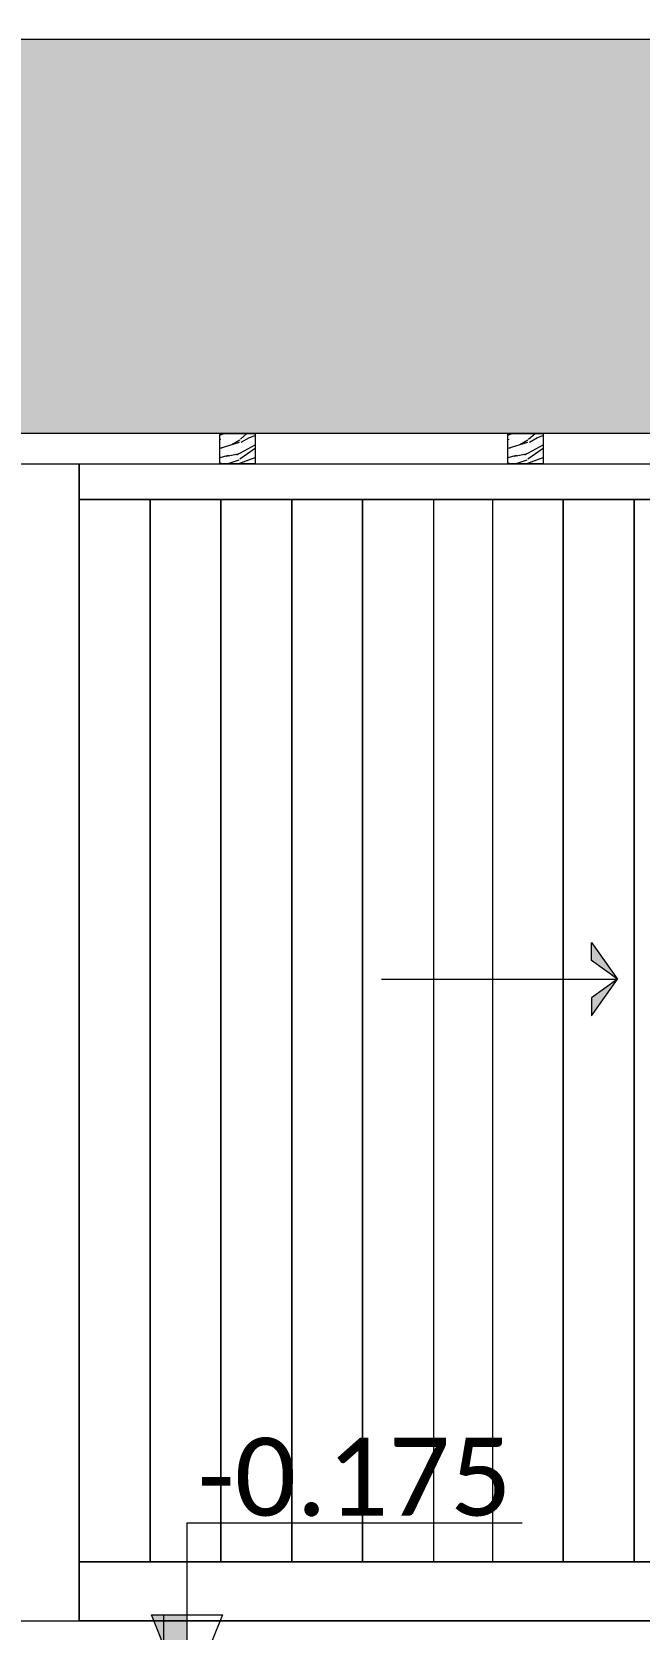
# Model space of a CAD drawing. Header units: metres. Extents: x -197 to 1099, y -24 to 14.
# Drawn here: x 718.343 to 719.628, y -0.017 to 3.365 of the extents above; entities that cross this region are included whole.
import ezdxf
from ezdxf.enums import TextEntityAlignment as Align

# ---------------------------------------------------------------- set-up
doc = ezdxf.new("R2010")
doc.units = ezdxf.units.M
doc.header["$LTSCALE"] = 0.001
doc.header["$PDMODE"] = 34
doc.header["$PDSIZE"] = 0.01
doc.layers.get('0').update_dxf_attribs({"lineweight": 13, "true_color": 0x000000})
for name, color, linetype, lineweight, true_color in [('Jach-Anotaciones-CalidaddeLínea  0.13', 7, 'Continuous', 13, 0x000000), ('Jach-Anotaciones-CalidaddeLínea 0.18', 7, 'Continuous', 18, 0x000000), ('Jach-Anotaciones-Hatch-Lum50%', 9, 'Continuous', 13, 0x808080), ('Jach-Anotaciones-LineasDetalle0.09mm', 7, 'Continuous', 15, 0x000000), ('Jach-Anotaciones-LineasDetalle0.15mm', 7, 'Continuous', 15, 0x000000), ('JACH-Anotaciones-Textos-Lum100%', 7, 'Continuous', 13, 0x000000), ('JACH-Anotaciones-Textos-Lum75% @ 0.075', 7, 'Continuous', 13, 0x404040)]:
    doc.layers.add(name, color=color, linetype=linetype, lineweight=lineweight, true_color=true_color)
doc.styles.add('02a-Calibri-JACH(1.8mm)', font='calibri.ttf', dxfattribs={"height": 2.2})

# ---------------------------------------------------------------- blocks, each defined once
blk = doc.blocks.new('*U497')
at = {"lineweight": 0, "ltscale": 100}
h = blk.add_hatch(dxfattribs=at)
h.set_pattern_fill('ANGLE', color=256)
h.set_pattern_definition([(0, (169.421, 45.032), (0, 6.985), [5.08, -1.905]), (90, (169.421, 45.032), (-6.985, 4e-16), [5.08, -1.905])])
h.paths.add_polyline_path([(0, 2.5), (0, 0), (1, 2.5)])
h = blk.add_hatch(color=256, dxfattribs=at)
h.dxf.hatch_style = 1
h.paths.add_polyline_path([(0, 2.5), (0, 0), (1, 2.5)])
for points in [[(0, 5.099), (-9.466, 5.099)], [(0, 5.099), (0, 1.25)]]:
    blk.add_lwpolyline(points, dxfattribs=at)
for points in [[(0, 0), (1, 2.5), (-1, 2.5)], [(0, 2.5), (0, 0), (1, 2.5)]]:
    blk.add_lwpolyline(points, close=True, dxfattribs=at)
blk.add_point((0, 0), dxfattribs=at)
at = {"lineweight": 0, "ltscale": 100, "style": '02a-Calibri-JACH(1.8mm)'}
blk.add_attdef('ALT', text='', height=2.2, dxfattribs=at).set_placement((-4.733, 6.401), align=Align.MIDDLE_CENTER)
blk = doc.blocks.new('A$C51db089b')
at = {"layer": 'Jach-Anotaciones-Hatch-Lum50%', "lineweight": 0, "ltscale": 100}
h = blk.add_hatch(color=256, dxfattribs=at)
h.dxf.hatch_style = 1
h.paths.add_polyline_path([(0, 0.0776), (0.0554, 0.1173), (0.0554, 0.1552)])
h = blk.add_hatch(color=256, dxfattribs=at)
h.dxf.hatch_style = 1
h.paths.add_polyline_path([(0, 0.0776), (0.0554, 0.038), (0.0554, 0)])
at = {"lineweight": 0, "ltscale": 100}
for points in [[(0, 0.0776), (0.0554, 0.1173), (0.0554, 0.1552)], [(0, 0.0776), (0.0554, 0.038), (0.0554, 0)]]:
    blk.add_lwpolyline(points, close=True, dxfattribs=at)
blk.add_lwpolyline([(0.5, 0.0776), (0, 0.0776)], dxfattribs=at)

msp = doc.modelspace()

# ---------------------------------------------------------------- linework, layer by layer
at = {"layer": 'Jach-Anotaciones-CalidaddeLínea  0.13', "ltscale": 100}
for points in [[(718.44308, 2.45), (718.44308, 0)], [(700.21698, -0.025), (703.60308, -0.025), (703.60308, 0.175), (705.89308, 0.175), (706.69308, 0.175), (706.69308, 0), (721.54308, 0), (721.54072, -0.49994)]]:
    msp.add_lwpolyline(points, dxfattribs=at)
msp.add_lwpolyline([(718.44308, 0.125), (721.54308, 0.125), (721.54308, 0), (718.44308, 0)], close=True, dxfattribs=at)
at = {"layer": 'Jach-Anotaciones-Hatch-Lum50%', "ltscale": 100}
for points in [[(718.44308, 2.375), (718.59308, 2.375), (718.59308, 0.125), (718.44308, 0.125)], [(718.59308, 2.375), (718.74308, 2.375), (718.74308, 0.125), (718.59308, 0.125)], [(718.74308, 2.375), (718.89308, 2.375), (718.89308, 0.125), (718.74308, 0.125)], [(718.89308, 2.375), (719.04308, 2.375), (719.04308, 0.125), (718.89308, 0.125)], [(719.04308, 2.375), (719.19308, 2.375), (719.19308, 0.125), (719.04308, 0.125)], [(719.46808, 2.375), (719.31808, 2.375), (719.31808, 0.125), (719.46808, 0.125)], [(719.61808, 2.375), (719.46808, 2.375), (719.46808, 0.125), (719.61808, 0.125)], [(719.76808, 2.375), (719.61808, 2.375), (719.61808, 0.125), (719.76808, 0.125)]]:
    msp.add_lwpolyline(points, close=True, dxfattribs=at)
at = {"layer": 'Jach-Anotaciones-LineasDetalle0.15mm', "ltscale": 100}
msp.add_lwpolyline([(718.44308, 2.375), (720.06808, 2.375), (720.06808, 0.125), (718.44308, 0.125)], close=True, dxfattribs=at)

# ---------------------------------------------------------------- block references
at = {"layer": 'JACH-Anotaciones-Textos-Lum100%', "ltscale": 100, "xscale": -1}
msp.add_blockref('A$C51db089b', (719.58308, 1.28129), dxfattribs=at)
at = {"layer": 'JACH-Anotaciones-Textos-Lum75% @ 0.075', "ltscale": 100}
ref = msp.add_blockref('*U497', (718.67123, -0.175), dxfattribs=dict(at, xscale=-0.075, yscale=0.075, zscale=0.075))
ref.add_attrib('ALT', '-0.175', dxfattribs={"layer": '0', "lineweight": 0, "ltscale": 100, "height": 0.165, "style": '02a-Calibri-JACH(1.8mm)'}).set_placement((719.02619, 0.30506), align=Align.MIDDLE_CENTER)

# ---------------------------------------------------------------- wipeouts: each hides what was drawn before it
at = {"ltscale": 100}
msp.add_wipeout([(700.36698, 3.35), (721.54308, 3.35), (721.54308, 2.51458), (700.36698, 2.51458)], dxfattribs=at).dxf.layer = 'Jach-Anotaciones-CalidaddeLínea 0.18'

# ---------------------------------------------------------------- next in the draw order: hatches: boundary and pattern name
at = {"layer": 'Jach-Anotaciones-Hatch-Lum50%', "ltscale": 100}
h = msp.add_hatch(dxfattribs=at)
h.set_pattern_fill('218', color=256, scale=0.13, pattern_type=2)
h.set_pattern_definition([(0, (507.86525, 0.04875), (0.26, 0.13), [0.0325, -0.2275]), (0, (507.86525, 0.065), (0.26, 0.13), [0.0325, -0.0975]), (0, (507.99525, 0.08125), (0.26, 0.13), [0.0325, -0.2275]), (0, (507.80025, 0), (0.26, 0.13), [0.01625, -0.13, 0.01625, -0.0975]), (45, (507.8165, 0.0325), (0, 0.13), [0.02298097, -0.34471456]), (45, (507.80025, 0.08125), (0, 0.13), [0.016419, -0.35127653]), (45, (507.80025, 0.0975), (0, 0.13), [0.019695, -0.34800053]), (135, (507.96275, 0.0975), (1e-17, 0.13), [0.019695, -0.34800053]), (135, (507.96275, 0.08125), (1e-17, 0.13), [0.016419, -0.35127653]), (135, (507.9465, 0.0325), (1e-17, 0.13), [0.02298097, -0.34471456]), (26.56505, (507.83275, 0.0325), (-7e-12, 0.13), [0.0363361, -0.25435273]), (26.56505, (507.83275, 0.04875), (-7e-12, 0.13), [0.0363361, -0.25435273]), (26.56505, (507.76775, 0.065), (-7e-12, 0.13), [0.0363361, -0.25435273]), (26.56505, (507.76775, 0.08125), (-7e-12, 0.13), [0.0363361, -0.25435273]), (63.43495, (507.800253, 0), (7e-12, 0.13), [0.0363361, -0.54504157]), (63.43495, (507.816503, 0), (7e-12, 0.13), [0.0363361, -0.54504157]), (116.56505, (507.946503, 0), (-7e-12, 0.13), [0.0363361, -0.54504157]), (116.56505, (507.962753, 0), (-7e-12, 0.13), [0.0363361, -0.54504157]), (153.43495, (507.93025, 0.0325), (7e-12, 0.13), [0.0363361, -0.25435273]), (153.43495, (507.93025, 0.04875), (7e-12, 0.13), [0.0363361, -0.25435273]), (153.43495, (507.99525, 0.065), (7e-12, 0.13), [0.0363361, -0.25435273]), (153.43495, (507.99525, 0.08125), (7e-12, 0.13), [0.0363361, -0.25435273]), (82.874984, (507.800253, 0), (6e-14, 0.13), [0.13101166, -1.96517535]), (97.125016, (507.962753, 0), (-6e-14, 0.13), [0.13101166, -1.96517535])])
h.paths.add_polyline_path([(700.36698, 3.35), (721.54308, 3.35), (721.54308, 2.51458), (700.36698, 2.51458)])

# ---------------------------------------------------------------- next in the draw order: linework, layer by layer
at = {"layer": 'Jach-Anotaciones-CalidaddeLínea  0.13', "ltscale": 100}
for points in [[(721.54308, 3.35), (721.54308, 3.5), (721.69308, 3.5), (721.69308, 6.15), (706.04308, 6.15), (706.04308, 7.55), (700.21698, 7.55), (700.21698, 3.5), (700.36698, 3.5), (700.36698, 3.35)], [(700.36698, 3.35), (721.54308, 3.35), (721.54308, 2.51458), (700.36698, 2.51458)]]:
    msp.add_lwpolyline(points, close=True, dxfattribs=at)

# ---------------------------------------------------------------- next in the draw order: wipeouts: each hides what was drawn before it
at = {"ltscale": 100}
msp.add_wipeout([(721.54308, 2.51458), (703.60308, 2.51458), (703.60308, 2.45), (721.54308, 2.45)], dxfattribs=at).dxf.layer = 'Jach-Anotaciones-CalidaddeLínea 0.18'

# ---------------------------------------------------------------- next in the draw order: hatches: boundary and pattern name
at = {"layer": 'Jach-Anotaciones-Hatch-Lum50%', "ltscale": 100}
h = msp.add_hatch(dxfattribs=at)
h.set_pattern_fill('WOOD_01', color=256, scale=0.2, angle=30, pattern_type=2)
h.set_pattern_definition([(30, (291.13632, 0.2061), (-0.1, 0.17320508), [0.04, -0.16]), (38.9726, (291.192057, 0.113569), (0.93923072707, 0.77320467243), [0.0384708, -3.8086058]), (35.7105, (291.184325, 0.122962), (1.4588472062, 1.0732025879), [0.0401996, -1.9697752]), (14.5779, (291.154325, 0.174923), (2.20525453897, 0.58038690266), [0.0601664, -5.9564754]), (23.6599, (291.12479, 0.23408), (0.1732049312, 0.1000003855), [0.0362216, -1.7748552]), (15.0686, (291.186985, 0.138354), (0.7928201585, 0.22679520083), [0.0310484, -3.0737864]), (18.6901, (291.068363, 0.203813), (0.1732050942, 0.1000000934), [0.0815844, -0.9382194]), (35.7105, (291.201057, 0.09798), (1.4588472062, 1.0732025879), [0.0200998, -1.989875]), (30, (291.15732, 0.16973), (-0.1, 0.17320508), [0.02, -0.18]), (30, (291.11068, 0.17051), (-0.1, 0.17320508), [0.06, -0.14]), (41.3099, (291.130325, 0.216492), (0.59282054, 0.573204614), [0.020396, -0.9994078]), (32.7263, (291.150004, 0.142406), (3.36410206446, 2.1732044205), [0.0420476, -4.1627116]), (22.4054, (291.161665, 0.14221), (1.4856399898, 0.6267959991), [0.0302654, -2.9962834]), (30, (291.191, 0.0714), (-0.1, 0.17320508), [0.04, -0.16]), (28.8309, (291.178684, 0.052732), (0.173205035693, 0.10000015135), [0.0980204, -9.70402]), (30, (291.10368, 0.18264), (-0.1, 0.17320508), [0.02, -0.18]), (30, (291.113, 0.2065), (-0.1, 0.17320508), [0.02, -0.18]), (30, (291.02606, 0.17708), (-0.1, 0.17320508), [0.03, -0.17]), (20.5377, (291.067827, 0.21274), (0.1732050554, 0.1000000749), [0.0608276, -1.1557248]), (30, (291.0124, 0.18074), (-0.1, 0.17320508), [0.04, -0.16]), (30, (291.08335, 0.01386), (-0.1, 0.17320508), [0.022, -0.178]), (30, (291.16668, 0.07352), (-0.1, 0.17320508), [0.02, -0.18]), (30, (291.07535, 0.02771), (-0.1, 0.17320508), [0.042, -0.158]), (35.4403, (291.157684, 0.089105), (1.63205127745, 1.17320414736), [0.04219, -4.1768144]), (30, (291.15142, 0.10396), (-0.1, 0.17320508), [0.038, -0.162]), (30, (291.05935, 0.05543), (-0.1, 0.17320508), [0.022, -0.178]), (28.8309, (291.064134, 0.0951384), (0.173205035693, 0.10000015135), [0.0980204, -9.70402]), (30, (291.07072, 0.11973), (-0.1, 0.17320508), [0.02, -0.18]), (30, (291.0504, 0.11492), (-0.1, 0.17320508), [0.02, -0.18]), (30, (291.11968, 0.15492), (-0.1, 0.17320508), [0.04, -0.16]), (30, (291.08304, 0.13839), (-0.1, 0.17320508), [0.02, -0.18]), (30, (291.0364, 0.13917), (-0.1, 0.17320508), [0.04, -0.16]), (49.6538, (291.125167, 0.093426), (1.50525647452, 1.79281940855), [0.0297322, -2.9434812]), (41.3099, (291.067722, 0.124923), (0.59282054, 0.573204614), [0.020396, -0.9994078]), (41.3099, (291.142004, 0.156263), (0.59282054, 0.573204614), [0.020396, -0.9994078]), (35.7105, (291.052043, 0.19208), (1.4588472062, 1.0732025879), [0.0200998, -1.989875]), (19.6952, (290.99135, 0.173205), (1.1392299502, 0.4267958355), [0.0223606, -2.213707]), (18.6901, (291.1024, 0.024856), (0.1732050942, 0.1000000934), [0.020396, -0.9994078]), (120, (291.12172, 0.0314), (-0.17320508, -0.1), [0, -0.2]), (16.6076, (291.029349, 0.107387), (3.34448336513, 1.00718497651), [0.043174, -4.2742308]), (41.3099, (291.121004, 0.192636), (0.59282054, 0.573204614), [0.020396, -0.9994078]), (40.3048, (291.184004, 0.083517), (0.7660257626, 0.6732043744), [0.0223606, -2.213707]), (18.6901, (291.088043, 0.129727), (0.1732050942, 0.1000000934), [0.020396, -0.9994078]), (18.6901, (291.100363, 0.148387), (0.1732050942, 0.1000000934), [0.020396, -0.9994078]), (11.5651, (291.03935, 0.090067), (0.173204928, 0.1000001815), [0.0252982, -0.6071572]), (15.9638, (291.0244, 0.159956), (0.173204888, 0.100000176), [0.0824622, -0.7421588]), (13.3008, (291.052043, 0.19208), (1.4124349312, 0.3535909199), [0.0626418, -2.025419]), (30, (291.04704, 0.20074), (-0.1, 0.17320508), [0.024, -0.176]), (15.9638, (291.11172, 0.048713), (0.173204888, 0.100000176), [0.0824622, -0.7421588]), (15.9638, (291.0874, 0.050837), (0.173204888, 0.100000176), [0.0824622, -0.7421588]), (15.9638, (291.0784, 0.066426), (0.173204888, 0.100000176), [0.0824622, -0.7421588]), (19.6952, (291.01535, 0.131636), (1.1392299502, 0.4267958355), [0.0223606, -2.213707]), (15.9638, (291.071043, 0.15917), (0.173204888, 0.100000176), [0.041231, -0.78339]), (19.6952, (291.04735, 0.07621), (1.1392299502, 0.4267958355), [0.0223606, -2.213707]), (27.6141, (291.144416, 0.116086), (0.17320494875, 0.10000020701), [0.0480416, -4.756123]), (19.6952, (291.107363, 0.136263), (1.1392299502, 0.4267958355), [0.0223606, -2.213707]), (42.5288, (291.128416, 0.143799), (0.5928204755, 0.573205008), [0.018439, -1.8254698]), (19.5626, (291.0523493, 0.06755), (2.10525436768, 0.75359234531), [0.0772788, -7.650591]), (21.8699, (291.125167, 0.093426), (0.1732050116, 0.0999999042), [0.0282842, -1.3859292]), (34.7636, (291.068402, 0.083746), (1.80525673466, 1.27320359476), [0.0481664, -2.3601524]), (30, (291.10797, 0.11121), (-0.1, 0.17320508), [0.062, -0.138]), (14.7449, (291.00235, 0.154153), (0.7928201053, 0.2267951812), [0.0228036, -2.2575472]), (20.5377, (291.121722, 0.031392), (0.1732050554, 0.1000000749), [0.0608276, -1.1557248]), (10.0169, (291.06435, 0.046765), (0.619615154, 0.1267950243), [0.0234094, -2.3175304]), (30, (291.14565, 0.22996), (-0.1, 0.17320508), [0.01, -0.19]), (30, (291.18965, 0.15375), (-0.1, 0.17320508), [0.02, -0.18]), (41.3099, (291.225645, 0.091392), (0.59282054, 0.573204614), [0.020396, -0.9994078]), (30, (291.21738, 0.10971), (-0.1, 0.17320508), [0.036, -0.164]), (13.3008, (291.162645, 0.200512), (1.4124349312, 0.3535909199), [0.0208806, -2.0671802]), (18.0207, (291.1853775, 0.1651384), (3.69100623785, 1.20698950949), [0.0368014, -6.7101288]), (120, (291.22565, 0.0914), (-0.17320508, -0.1), [0, -0.2]), (30, (291.24097, 0.10486), (-0.1, 0.17320508), [0.018, -0.182]), (30, (291.22197, 0.13777), (-0.1, 0.17320508), [0.018, -0.182]), (30, (291.21697, 0.14643), (-0.1, 0.17320508), [0.018, -0.182]), (6.0376, (291.182966, 0.205315), (1.5124342352, 0.1803870725), [0.0196978, -1.9500724]), (18.5163, (291.170966, 0.2261), (0.966040948051, 0.32676798933), [0.0183676, -13.043105]), (11.5651, (291.206966, 0.163746), (0.173204928, 0.1000001815), [0.0189736, -0.6134816]), (17.4712, (291.157966, 0.248617), (0.9660254196, 0.32679502), [0.018439, -1.8254698])])
h.paths.add_polyline_path([(718.74058, 2.51458), (718.81558, 2.51458), (718.81558, 2.45), (718.74058, 2.45)])
h = msp.add_hatch(dxfattribs=at)
h.set_pattern_fill('WOOD_01', color=256, scale=0.2, angle=30, pattern_type=2)
h.set_pattern_definition([(30, (291.74632, 0.2061), (-0.1, 0.17320508), [0.04, -0.16]), (38.9726, (291.802057, 0.113569), (0.93923072707, 0.77320467243), [0.0384708, -3.8086058]), (35.7105, (291.794325, 0.122962), (1.4588472062, 1.0732025879), [0.0401996, -1.9697752]), (14.5779, (291.764325, 0.174923), (2.20525453897, 0.58038690266), [0.0601664, -5.9564754]), (23.6599, (291.73479, 0.23408), (0.1732049312, 0.1000003855), [0.0362216, -1.7748552]), (15.0686, (291.796985, 0.138354), (0.7928201585, 0.22679520083), [0.0310484, -3.0737864]), (18.6901, (291.678363, 0.203813), (0.1732050942, 0.1000000934), [0.0815844, -0.9382194]), (35.7105, (291.811057, 0.09798), (1.4588472062, 1.0732025879), [0.0200998, -1.989875]), (30, (291.76732, 0.16973), (-0.1, 0.17320508), [0.02, -0.18]), (30, (291.72068, 0.17051), (-0.1, 0.17320508), [0.06, -0.14]), (41.3099, (291.740325, 0.216492), (0.59282054, 0.573204614), [0.020396, -0.9994078]), (32.7263, (291.760004, 0.142406), (3.36410206446, 2.1732044205), [0.0420476, -4.1627116]), (22.4054, (291.771665, 0.14221), (1.4856399898, 0.6267959991), [0.0302654, -2.9962834]), (30, (291.801, 0.0714), (-0.1, 0.17320508), [0.04, -0.16]), (28.8309, (291.788684, 0.052732), (0.173205035693, 0.10000015135), [0.0980204, -9.70402]), (30, (291.71368, 0.18264), (-0.1, 0.17320508), [0.02, -0.18]), (30, (291.723, 0.2065), (-0.1, 0.17320508), [0.02, -0.18]), (30, (291.63606, 0.17708), (-0.1, 0.17320508), [0.03, -0.17]), (20.5377, (291.677827, 0.21274), (0.1732050554, 0.1000000749), [0.0608276, -1.1557248]), (30, (291.6224, 0.18074), (-0.1, 0.17320508), [0.04, -0.16]), (30, (291.69335, 0.01386), (-0.1, 0.17320508), [0.022, -0.178]), (30, (291.77668, 0.07352), (-0.1, 0.17320508), [0.02, -0.18]), (30, (291.68535, 0.02771), (-0.1, 0.17320508), [0.042, -0.158]), (35.4403, (291.767684, 0.089105), (1.63205127745, 1.17320414736), [0.04219, -4.1768144]), (30, (291.76142, 0.10396), (-0.1, 0.17320508), [0.038, -0.162]), (30, (291.66935, 0.05543), (-0.1, 0.17320508), [0.022, -0.178]), (28.8309, (291.674134, 0.0951384), (0.173205035693, 0.10000015135), [0.0980204, -9.70402]), (30, (291.68072, 0.11973), (-0.1, 0.17320508), [0.02, -0.18]), (30, (291.6604, 0.11492), (-0.1, 0.17320508), [0.02, -0.18]), (30, (291.72968, 0.15492), (-0.1, 0.17320508), [0.04, -0.16]), (30, (291.69304, 0.13839), (-0.1, 0.17320508), [0.02, -0.18]), (30, (291.6464, 0.13917), (-0.1, 0.17320508), [0.04, -0.16]), (49.6538, (291.735167, 0.093426), (1.50525647452, 1.79281940855), [0.0297322, -2.9434812]), (41.3099, (291.677722, 0.124923), (0.59282054, 0.573204614), [0.020396, -0.9994078]), (41.3099, (291.752004, 0.156263), (0.59282054, 0.573204614), [0.020396, -0.9994078]), (35.7105, (291.662043, 0.19208), (1.4588472062, 1.0732025879), [0.0200998, -1.989875]), (19.6952, (291.60135, 0.173205), (1.1392299502, 0.4267958355), [0.0223606, -2.213707]), (18.6901, (291.7124, 0.024856), (0.1732050942, 0.1000000934), [0.020396, -0.9994078]), (120, (291.73172, 0.0314), (-0.17320508, -0.1), [0, -0.2]), (16.6076, (291.639349, 0.107387), (3.34448336513, 1.00718497651), [0.043174, -4.2742308]), (41.3099, (291.731004, 0.192636), (0.59282054, 0.573204614), [0.020396, -0.9994078]), (40.3048, (291.794004, 0.083517), (0.7660257626, 0.6732043744), [0.0223606, -2.213707]), (18.6901, (291.698043, 0.129727), (0.1732050942, 0.1000000934), [0.020396, -0.9994078]), (18.6901, (291.710363, 0.148387), (0.1732050942, 0.1000000934), [0.020396, -0.9994078]), (11.5651, (291.64935, 0.090067), (0.173204928, 0.1000001815), [0.0252982, -0.6071572]), (15.9638, (291.6344, 0.159956), (0.173204888, 0.100000176), [0.0824622, -0.7421588]), (13.3008, (291.662043, 0.19208), (1.4124349312, 0.3535909199), [0.0626418, -2.025419]), (30, (291.65704, 0.20074), (-0.1, 0.17320508), [0.024, -0.176]), (15.9638, (291.72172, 0.048713), (0.173204888, 0.100000176), [0.0824622, -0.7421588]), (15.9638, (291.6974, 0.050837), (0.173204888, 0.100000176), [0.0824622, -0.7421588]), (15.9638, (291.6884, 0.066426), (0.173204888, 0.100000176), [0.0824622, -0.7421588]), (19.6952, (291.62535, 0.131636), (1.1392299502, 0.4267958355), [0.0223606, -2.213707]), (15.9638, (291.681043, 0.15917), (0.173204888, 0.100000176), [0.041231, -0.78339]), (19.6952, (291.65735, 0.07621), (1.1392299502, 0.4267958355), [0.0223606, -2.213707]), (27.6141, (291.754416, 0.116086), (0.17320494875, 0.10000020701), [0.0480416, -4.756123]), (19.6952, (291.717363, 0.136263), (1.1392299502, 0.4267958355), [0.0223606, -2.213707]), (42.5288, (291.738416, 0.143799), (0.5928204755, 0.573205008), [0.018439, -1.8254698]), (19.5626, (291.6623493, 0.06755), (2.10525436768, 0.75359234531), [0.0772788, -7.650591]), (21.8699, (291.735167, 0.093426), (0.1732050116, 0.0999999042), [0.0282842, -1.3859292]), (34.7636, (291.678402, 0.083746), (1.80525673466, 1.27320359476), [0.0481664, -2.3601524]), (30, (291.71797, 0.11121), (-0.1, 0.17320508), [0.062, -0.138]), (14.7449, (291.61235, 0.154153), (0.7928201053, 0.2267951812), [0.0228036, -2.2575472]), (20.5377, (291.731722, 0.031392), (0.1732050554, 0.1000000749), [0.0608276, -1.1557248]), (10.0169, (291.67435, 0.046765), (0.619615154, 0.1267950243), [0.0234094, -2.3175304]), (30, (291.75565, 0.22996), (-0.1, 0.17320508), [0.01, -0.19]), (30, (291.79965, 0.15375), (-0.1, 0.17320508), [0.02, -0.18]), (41.3099, (291.835645, 0.091392), (0.59282054, 0.573204614), [0.020396, -0.9994078]), (30, (291.82738, 0.10971), (-0.1, 0.17320508), [0.036, -0.164]), (13.3008, (291.772645, 0.200512), (1.4124349312, 0.3535909199), [0.0208806, -2.0671802]), (18.0207, (291.7953775, 0.1651384), (3.69100623785, 1.20698950949), [0.0368014, -6.7101288]), (120, (291.83565, 0.0914), (-0.17320508, -0.1), [0, -0.2]), (30, (291.85097, 0.10486), (-0.1, 0.17320508), [0.018, -0.182]), (30, (291.83197, 0.13777), (-0.1, 0.17320508), [0.018, -0.182]), (30, (291.82697, 0.14643), (-0.1, 0.17320508), [0.018, -0.182]), (6.0376, (291.792966, 0.205315), (1.5124342352, 0.1803870725), [0.0196978, -1.9500724]), (18.5163, (291.780966, 0.2261), (0.966040948051, 0.32676798933), [0.0183676, -13.043105]), (11.5651, (291.816966, 0.163746), (0.173204928, 0.1000001815), [0.0189736, -0.6134816]), (17.4712, (291.767966, 0.248617), (0.9660254196, 0.32679502), [0.018439, -1.8254698])])
h.paths.add_polyline_path([(719.35058, 2.51458), (719.42558, 2.51458), (719.42558, 2.45), (719.35058, 2.45)])

# ---------------------------------------------------------------- next in the draw order: linework, layer by layer
at = {"layer": 'Jach-Anotaciones-CalidaddeLínea  0.13', "ltscale": 100}
for points in [[(721.54308, 2.51458), (703.60308, 2.51458), (703.60308, 2.45), (721.54308, 2.45)], [(718.74058, 2.51458), (718.81558, 2.51458), (718.81558, 2.45), (718.74058, 2.45)], [(719.35058, 2.51458), (719.42558, 2.51458), (719.42558, 2.45), (719.35058, 2.45)]]:
    msp.add_lwpolyline(points, close=True, dxfattribs=at)
at = {"layer": 'Jach-Anotaciones-LineasDetalle0.09mm', "ltscale": 100}
for points in [[(718.44308, 2.45), (721.54308, 2.45), (721.54308, 0.125), (718.44308, 0.125)], [(718.44308, 2.45), (721.54308, 2.45), (721.54308, 2.375), (718.44308, 2.375)]]:
    msp.add_lwpolyline(points, close=True, dxfattribs=at)

doc.saveas('drawing.dxf')
